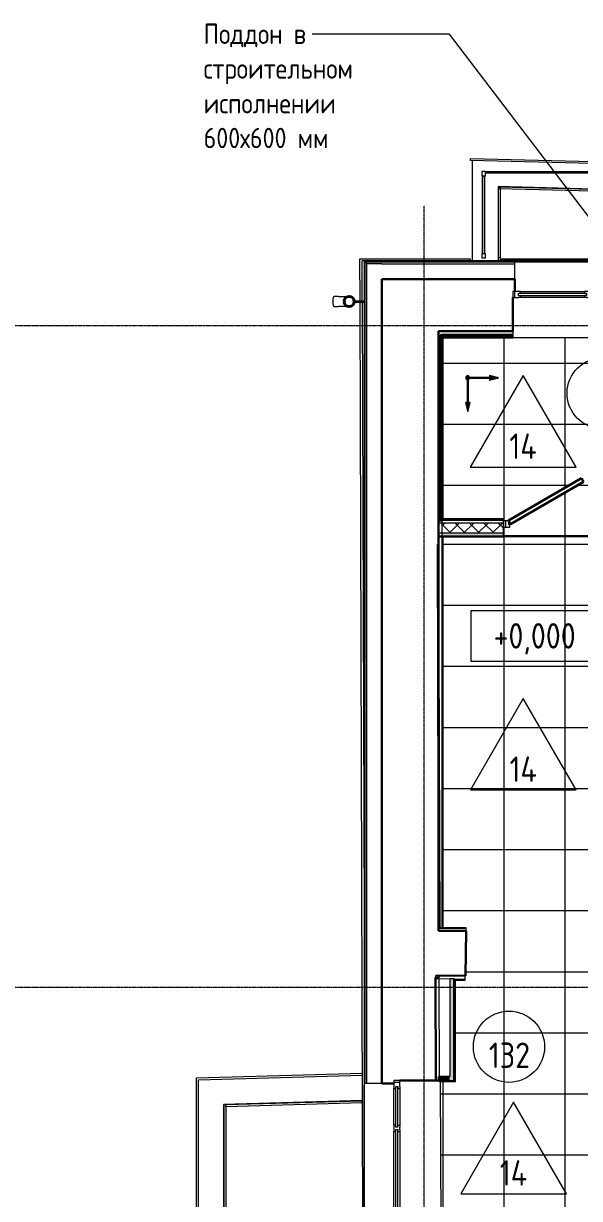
# Model space of a CAD drawing. Header units: millimetres. Extents: x -12447 to 83753, y -46415 to 46712.
# Drawn here: x 41911 to 47377, y 34470 to 46010 of the extents above; entities that cross this region are included whole.
import ezdxf

# ---------------------------------------------------------------- set-up
doc = ezdxf.new("R2010")
doc.units = ezdxf.units.MM
doc.linetypes.add('ADSK_Линия сетки', pattern=[25, 20, -2.5, 0, -2.5])
for name, color, linetype, lineweight in [('_ Окна', 7, 'Continuous', 9), ('Аннотация', 7, 'Continuous', 20), ('Двери', 7, 'Continuous', 9), ('Марки', 7, 'Continuous', 20), ('Марки помещений', 7, 'Continuous', 20), ('Обобщенные модели', 7, 'Continuous', 18), ('Ограждение', 7, 'Continuous', 9), ('Окна', 7, 'Continuous', 9), ('Оси', 7, 'Continuous', 9), ('Отметки', 7, 'Continuous', 9), ('Перекрытие', 7, 'Continuous', 18), ('Перекрытие штриховка', 7, 'Continuous', 18), ('Стены внутренние', 7, 'Continuous', 18), ('Стены наружные', 7, 'Continuous', 18), ('Стены несущие', 7, 'Continuous', 30), ('Стены отделка', 7, 'Continuous', 30), ('Стены штриховка', 7, 'Continuous', 9), ('Узлы', 7, 'Continuous', 18)]:
    doc.layers.add(name, color=color, linetype=linetype, lineweight=lineweight)
doc.layers.add('Линии', color=7, linetype='Continuous', lineweight=9, true_color=0x00a600)
doc.styles.add('GOST Common_1', font='GOST_Common.ttf', dxfattribs={"width": 0.9, "height": 250})
doc.styles.add('GOST Common_2', font='GOST_Common.ttf', dxfattribs={"width": 0.9, "height": 250})
doc.styles.add('GOST Common_4', font='GOST_Common.ttf', dxfattribs={"width": 0.9, "height": 200})

# ---------------------------------------------------------------- blocks, each defined once
blk = doc.blocks.new('AC_Дверь_Однопольная_Деревянная - 900х2100Н композитная Д-22п-6540844-План полов 1-го этажа')
at = {"layer": 'Двери', "lineweight": 30}
for p, q in [((-415, 75), (304, 490)), ((304, 490), (324, 455)), ((324, 455), (-395, 40)), ((-395, 40), (-415, 75))]:
    blk.add_line(p, q, dxfattribs=at)
at = {"layer": 'Двери'}
for p, q in [((-465, 75), (-445, 75)), ((-465, 5), (-465, 75)), ((-445, 5), (-465, 5)), ((-445, 75), (-415, 75)), ((-445, 5), (-445, 75)), ((-445, 75), (-445, 5)), ((-405, 5), (-445, 5)), ((-415, 75), (-415, 35)), ((-415, 35), (-405, 35)), ((-405, 35), (-405, 5)), ((405, 35), (415, 35)), ((405, 5), (405, 35)), ((445, 5), (405, 5)), ((415, 75), (445, 75)), ((415, 35), (415, 75)), ((445, 75), (445, 5)), ((445, 75), (465, 75)), ((445, 5), (445, 75)), ((465, 5), (445, 5)), ((465, 75), (465, 5))]:
    blk.add_line(p, q, dxfattribs=at)
blk = doc.blocks.new('Водосток - Тип 1 _карниз больше 490мм_-5178064-План полов 1-го этажа')
at = {"layer": 'Обобщенные модели'}
for p, q in [((75, 306), (75, 264)), ((175, 264), (175, 306)), ((120, 109), (120, 10)), ((130, 10), (130, 109))]:
    blk.add_line(p, q, dxfattribs=at)
at = {"layer": 'Обобщенные модели', "flags": 128}
for points in [[(75, 173), (75, 174), (75, 177), (75, 180), (75, 183), (75, 186), (75, 190), (75, 193), (75, 197), (75, 201), (75, 205), (75, 210), (75, 214), (75, 219), (75, 224), (75, 229), (75, 234), (75, 239), (75, 245), (75, 250), (75, 256), (75, 261), (75, 264)], [(175, 264), (175, 258), (175, 252), (175, 247), (175, 242), (175, 236), (175, 231), (175, 226), (175, 221), (175, 216), (175, 212), (175, 207), (175, 203), (175, 199), (175, 195), (175, 191), (175, 188), (175, 184), (175, 181), (175, 178), (175, 175), (175, 173)]]:
    blk.add_lwpolyline(points, dxfattribs=at)
at = {"layer": 'Обобщенные модели'}
for radius, start, end in [(52, 90, 270), (50, 167.1429, 168.9964), (50, 191.0036, 192.8571), (50, 139.417, 143.7992), (50, 216.2008, 220.583), (50, 113.3059, 115.7143), (52, 270, 90), (50, 63.1265, 66.6941), (50, 293.3059, 296.8735), (50, 36.2008, 40.583), (50, 319.417, 323.7992), (50, 11.0036, 12.8571), (50, 347.1429, 348.9964), (50, 244.2857, 246.6941)]:
    blk.add_arc((125, 160), radius, start, end, dxfattribs=at)
at = {"layer": 'Обобщенные модели', "lineweight": 40}
for start, end in [(90, 270), (270, 90)]:
    blk.add_arc((125, 160), 50, start, end, dxfattribs=at)
at = {"layer": 'Обобщенные модели'}
for start_param, end_param in [(4.712389, 6.283185), (3.141593, 4.712389)]:
    blk.add_ellipse((125, 306), major_axis=(-50, 0), ratio=0.309017, start_param=start_param, end_param=end_param, dxfattribs=at)
blk = doc.blocks.new('Ограждение 8 - Ограждение 1-1974103-План полов 1-го этажа')
at = {"layer": 'Ограждение'}
for p, q in [((46451, 44555), (46416, 44555)), ((46416, 44555), (46416, 44515)), ((46451, 44515), (46451, 44555)), ((46451, 44555), (48120, 44555)), ((48155, 44555), (48120, 44555)), ((48120, 44555), (48120, 44515)), ((48120, 44539), (48120, 44555)), ((48155, 44515), (48155, 44555)), ((46416, 44515), (46451, 44515)), ((46424, 44455), (46424, 44515)), ((46424, 44439), (46424, 44455)), ((46424, 44355), (46424, 44439)), ((46425, 44509), (46425, 44515)), ((46425, 43749), (46425, 44509)), ((46425, 44509), (46441, 44509)), ((46441, 44515), (46441, 44509)), ((46441, 44509), (46441, 43749)), ((48120, 44539), (46451, 44539)), ((48120, 44515), (48127, 44515)), ((48127, 44515), (48127, 44517)), ((48127, 43749), (48127, 44515)), ((48127, 44515), (48145, 44515)), ((48145, 44517), (48145, 44515)), ((48145, 44515), (48145, 43749)), ((48145, 44515), (48155, 44515)), ((46424, 44339), (46424, 44355)), ((46424, 44255), (46424, 44339)), ((46424, 44239), (46424, 44255)), ((46424, 44155), (46424, 44239)), ((46424, 44139), (46424, 44155)), ((46424, 44055), (46424, 44139)), ((46424, 44039), (46424, 44055)), ((46424, 43955), (46424, 44039)), ((46424, 43939), (46424, 43955)), ((46424, 43855), (46424, 43939)), ((46424, 43839), (46424, 43855)), ((46451, 43749), (46416, 43749)), ((46416, 43749), (46416, 43709)), ((46424, 43749), (46424, 43839)), ((46451, 43709), (46451, 43749)), ((48155, 43749), (48120, 43749)), ((48120, 43749), (48120, 43709)), ((48155, 43709), (48155, 43749)), ((46416, 43709), (46451, 43709)), ((48120, 43709), (48155, 43709))]:
    blk.add_line(p, q, dxfattribs=at)
blk = doc.blocks.new('окна_rehau_двупольное_2_фрамуги - 1490х2400 и 2410 _нов_ ок8-2342569-План полов 1-го этажа')
at = {"layer": '_ Окна', "lineweight": 18}
for p, q in [((-669, 135), (-745, 135)), ((-745, 135), (-745, 75)), ((-687, 93), (-687, 117)), ((-687, 117), (-669, 117)), ((-669, 117), (-669, 135)), ((38, 135), (-38, 135)), ((-38, 135), (-38, 117)), ((-38, 117), (-20, 117)), ((-20, 117), (-20, 93)), ((20, 93), (20, 117)), ((20, 117), (38, 117)), ((38, 117), (38, 135)), ((669, 135), (669, 117)), ((745, 135), (669, 135)), ((669, 117), (687, 117)), ((687, 117), (687, 93)), ((745, 75), (745, 135)), ((-745, 75), (-687, 75)), ((-687, 93), (-669, 93)), ((-669, 75), (-687, 75)), ((-669, 93), (-669, 75)), ((-38, 93), (-38, 75)), ((-20, 93), (-38, 93)), ((-20, 75), (-38, 75)), ((-20, 75), (20, 75)), ((20, 93), (38, 93)), ((38, 75), (20, 75)), ((38, 93), (38, 75)), ((669, 93), (669, 75)), ((687, 93), (669, 93)), ((687, 75), (669, 75)), ((687, 75), (745, 75))]:
    blk.add_line(p, q, dxfattribs=at)
at = {"layer": '_ Окна'}
for p, q in [((-725, 75), (-725, 135)), ((-669, 117), (-38, 117)), ((38, 117), (669, 117)), ((725, 75), (725, 135)), ((-687, 93), (-20, 93)), ((20, 93), (687, 93))]:
    blk.add_line(p, q, dxfattribs=at)
at = {"layer": 'Окна'}
for p, q in [((-669, 135), (-38, 135)), ((38, 135), (669, 135)), ((-38, 75), (-669, 75)), ((669, 75), (38, 75))]:
    blk.add_line(p, q, dxfattribs=at)
blk = doc.blocks.new('окно трехпол с фрамугой - 1750-2320_h___нов_ ок27 ЕIW30-2156325-План полов 1-го этажа')
at = {"layer": '_ Окна', "lineweight": 18}
for p, q in [((-815, 160), (-895, 160)), ((-895, 160), (-895, 100)), ((-835, 120), (-835, 140)), ((-835, 140), (-815, 140)), ((-835, 120), (-815, 120)), ((-815, 140), (-815, 160)), ((-815, 120), (-815, 100)), ((-395, 160), (-455, 160)), ((-455, 160), (-455, 140)), ((-455, 140), (-435, 140)), ((-455, 120), (-455, 100)), ((-435, 120), (-455, 120)), ((-435, 140), (-435, 120)), ((-415, 120), (-415, 140)), ((-415, 140), (-395, 140)), ((-415, 120), (-395, 120)), ((-395, 140), (-395, 160)), ((-395, 120), (-395, 100)), ((455, 160), (395, 160)), ((395, 160), (395, 140)), ((395, 140), (415, 140)), ((395, 120), (395, 100)), ((415, 120), (395, 120)), ((415, 140), (415, 120)), ((435, 120), (435, 140)), ((435, 140), (455, 140)), ((435, 120), (455, 120)), ((455, 140), (455, 160)), ((455, 120), (455, 100)), ((815, 160), (815, 140)), ((895, 160), (815, 160)), ((815, 140), (835, 140)), ((815, 120), (815, 100)), ((835, 120), (815, 120)), ((835, 140), (835, 120)), ((895, 100), (895, 160)), ((-895, 100), (-835, 100)), ((-815, 100), (-835, 100)), ((-435, 100), (-455, 100)), ((-435, 100), (-415, 100)), ((-395, 100), (-415, 100)), ((415, 100), (395, 100)), ((415, 100), (435, 100)), ((455, 100), (435, 100)), ((835, 100), (815, 100)), ((835, 100), (895, 100))]:
    blk.add_line(p, q, dxfattribs=at)
at = {"layer": '_ Окна'}
for p, q in [((-875, 100), (-875, 160)), ((-835, 120), (-435, 120)), ((-815, 140), (-455, 140)), ((-415, 120), (415, 120)), ((-395, 140), (395, 140)), ((435, 120), (835, 120)), ((455, 140), (815, 140)), ((875, 100), (875, 160))]:
    blk.add_line(p, q, dxfattribs=at)
at = {"layer": 'Окна'}
for p, q in [((-815, 160), (-455, 160)), ((-395, 160), (395, 160)), ((455, 160), (815, 160)), ((-455, 100), (-815, 100)), ((395, 100), (-395, 100)), ((815, 100), (455, 100))]:
    blk.add_line(p, q, dxfattribs=at)
blk = doc.blocks.new('ADSK_Марка_Помещение_ОдноЗначение - Номер-159740-План полов 1-го этажа')
at = {"layer": 'Марки помещений'}
blk.add_circle((0, 0), 3.5, dxfattribs=at)
blk = doc.blocks.new('ADSK_Марка_ПерекрытиеПол - Экземпляр_Отделка пола-158379-План полов 1-го этажа')
at = {"layer": 'Марки', "color": 1, "true_color": 0xff0000}
for p, q in [((0, 9), (-5.2, 0)), ((5.2, 0), (0, 9)), ((-5.2, 0), (5.2, 0))]:
    blk.add_line(p, q, dxfattribs=at)
blk = doc.blocks.new('Высотные отметки - Рамка-12095-План полов 1-го этажа')
at = {"layer": 'Аннотация'}
for p, q in [((-6.5, 0), (-6.5, 5)), ((-6.5, 5), (6.5, 5)), ((6.5, 5), (6.5, 0)), ((6.5, 0), (-6.5, 0))]:
    blk.add_line(p, q, dxfattribs=at)

msp = doc.modelspace()

# ---------------------------------------------------------------- hatches: boundary and pattern name
at = {"layer": 'Перекрытие штриховка', "lineweight": 9, "true_color": 0x787878}
h = msp.add_hatch(dxfattribs=at)
h.set_pattern_fill('FP_74', color=8, style=0, pattern_type=2)
h.set_pattern_definition([(0, (46635.9, 33073.96), (0, 600), []), (90, (46635.9, 33073.96), (-600, 4e-14), [])])
h.paths.add_polyline_path([(46687.957, 40978.805), (47557.957, 40978.805), (47557.957, 41058.805), (47497.957, 41058.805), (47497.957, 41088.805), (47507.957, 41088.805), (47507.957, 41128.805), (47557.957, 41128.805), (47557.957, 41144.705), (48256.235, 41144.705), (48256.235, 42586.266), (47891.776, 41955.004), (47857.135, 41975.004), (48256.235, 42666.266), (48256.235, 42923.805), (46026.444, 42923.805), (46026.444, 41144.705), (46627.957, 41144.705), (46627.957, 41128.805), (46677.957, 41128.805), (46677.957, 41088.805), (46687.957, 41088.805), (46687.957, 41058.805), (46627.957, 41058.805), (46627.957, 40978.805), (46677.957, 40978.805)])
h.paths.add_polyline_path([(46697.957, 41094.164), (46677.957, 41128.805), (47396.758, 41543.805), (47416.758, 41509.164), (46736.141, 41116.21)])
h = msp.add_hatch(dxfattribs=at)
h.set_pattern_fill('FP_65', color=8, style=0, pattern_type=2)
h.set_pattern_definition([(0, (49635.9, 37296.7), (0, 600), []), (90, (49635.9, 37296.7), (-600, 4e-14), [])])
h.paths.add_polyline_path([(47455.885, 33467.866), (47455.885, 33471.553), (48438.885, 33471.553), (48438.885, 35363), (48470.885, 35363), (48470.885, 36283), (48030.526, 35520.276), (47995.885, 35540.276), (48470.885, 36363), (48470.885, 36413), (48438.885, 36413), (48438.885, 36587.866), (48435.875, 36587.528), (48435.682, 36576.121), (47474.429, 36592.379), (47483.37, 37106.301), (47490.957, 37106.301), (47490.957, 39521.692), (47492.957, 39521.692), (47492.957, 39523.692), (52770.957, 39523.692), (52770.957, 39659.192), (52782.957, 39659.192), (52782.957, 40689.192), (52770.957, 40689.192), (52770.957, 40966.805), (52542.136, 40966.805), (52542.136, 40978.805), (51512.136, 40978.805), (51512.136, 40966.805), (50987.136, 40966.805), (50987.136, 40978.805), (49957.136, 40978.805), (49957.136, 40966.805), (47557.957, 40966.805), (47557.957, 40978.805), (46627.957, 40978.805), (46627.957, 40966.805), (46021.854, 40966.805), (46021.854, 37131.02), (46261.544, 37126.966), (46252.604, 36613.044), (46153.724, 36614.717), (46153.724, 35618.813), (46151.724, 35618.813), (46151.7, 35616.813), (46007.694, 35616.813), (46013.182, 33850.813), (46163.492, 33850.813), (46163.492, 33848.813), (46165.492, 33848.813), (46165.492, 33471.553), (46405.885, 33471.553), (46405.885, 33467.866), (47353.675, 33467.866)])
h.paths.add_polyline_path([(46003.492, 33838.813), (46007.182, 33839.813), (46007.182, 33844.813), (46001.182, 33844.794), (46001.2, 33838.813)])
h.paths.add_polyline_path([(45995.676, 35622.794), (46001.676, 35622.831), (46001.182, 35628.813), (45995.657, 35628.813), (45995.676, 35622.831)])
h.paths.add_polyline_path([(46141.724, 36620.819), (46147.724, 36620.819), (46147.656, 36626.821), (46141.724, 36626.818), (46141.724, 36625.042)])
h.paths.add_polyline_path([(52782.957, 40972.805), (52782.957, 40978.805), (52776.957, 40978.805), (52776.957, 40972.805)])
at = {"layer": 'Стены внутренние', "lineweight": 9}
h = msp.add_hatch(dxfattribs=at)
h.set_pattern_fill('FP_6', color=256, style=0, pattern_type=2)
h.set_pattern_definition([(0, (0, 0), (406.4, 101.6), [33.528, -271.272, 33.528, -271.272, -1625.6]), (0, (0, 0), (406.4, 101.6), [-609.6, 33.528, -576.072, 33.528, -271.272, -711.2]), (0, (0, 0), (406.4, 101.6), [-1524, 33.528, -169.672, 33.528, -474.472]), (120, (152.4, 50.8), (-291.18818, 301.15272), [33.528, -271.272, 33.528, -271.272, -1625.6]), (120, (152.4, 50.8), (-291.18818, 301.15272), [-609.6, 33.528, -576.072, 33.528, -271.272, -711.2]), (120, (152.4, 50.8), (-291.18818, 301.15272), [-1524, 33.528, -169.672, 33.528, -474.472]), (240, (203.2, 254), (-115.21182, -402.75272), [33.528, -271.272, 33.528, -271.272, -1625.6]), (240, (203.2, 254), (-115.21182, -402.75272), [-609.6, 33.528, -576.072, 33.528, -271.272, -711.2]), (240, (203.2, 254), (-115.21182, -402.75272), [-1524, 33.528, -169.672, 33.528, -474.472])])
h.paths.add_polyline_path([(48210.986, 42943.805), (48264.185, 42943.805), (48263.135, 42958.805), (48209.986, 42958.805), (48209.986, 42943.805)])
h.paths.add_polyline_path([(46021.854, 42943.805), (46719.986, 42943.805), (46719.986, 42958.805), (46021.854, 42958.805)])
at = {"layer": 'Стены внутренние', "lineweight": 9, "true_color": 0x0000ff}
h = msp.add_hatch(dxfattribs=at)
h.set_pattern_fill('FP_1', color=5, style=0, pattern_type=2)
h.set_pattern_definition([(45, (0, 0), (-70.71068, 70.71068), []), (135, (0, 0), (-70.71068, -70.71068), [])])
h.paths.add_polyline_path([(51197.136, 41003.805), (51512.136, 41003.805), (51512.136, 41103.805), (50987.136, 41103.805), (50987.136, 41003.805), (51116.294, 41003.805)])
h.paths.add_polyline_path([(52787.719, 41003.805), (52787.719, 41103.805), (52542.136, 41103.805), (52542.136, 41003.805), (52782.957, 41003.805)])
h.paths.add_polyline_path([(49722.136, 41003.805), (49957.136, 41003.805), (49957.136, 41103.805), (47557.957, 41103.805), (47557.957, 41003.805), (49025.95, 41003.805)])
h.paths.add_polyline_path([(46027.071, 41003.805), (46627.957, 41003.805), (46627.957, 41103.805), (46021.854, 41103.805), (46021.854, 41003.805)])
h.paths.add_polyline_path([(45993.942, 41003.805), (45994.709, 41103.805), (45991.854, 41103.805), (45991.854, 41003.805)])
at = {"layer": 'Стены внутренние'}
h = msp.add_hatch(color=256, dxfattribs=at)
h.paths.add_polyline_path([(49025.95, 40978.805), (49957.136, 40978.805), (49957.136, 41003.805), (47557.957, 41003.805), (47558.438, 40978.805), (48607.882, 40978.805)])
h.paths.add_polyline_path([(46034.567, 40978.805), (46627.957, 40978.805), (46627.957, 41003.805), (46021.854, 41003.805), (46021.854, 40978.805)])
h.paths.add_polyline_path([(52776.957, 40978.805), (52787.719, 40978.805), (52787.719, 41003.805), (52542.136, 41003.805), (52542.136, 40978.805)])
h.paths.add_polyline_path([(51512.136, 40978.805), (51512.136, 41003.805), (50987.136, 41003.805), (50987.136, 40978.805), (51238.036, 40978.805)])
for points in [[(46141.724, 35628.813), (46141.724, 36627.26), (46101.724, 36627.26), (46101.724, 35628.813)], [(45991.854, 35628.813), (46101.724, 35628.813), (46101.724, 35668.813), (45995.507, 35668.813), (45995.654, 35629.813), (45991.724, 35628.813)]]:
    msp.add_hatch(color=256, dxfattribs=at).paths.add_polyline_path(points)
at = {"layer": 'Узлы', "true_color": 0xff0000}
for points in [[(46277.783, 42509.528), (46282.959, 42510.21), (46287.783, 42512.208), (46291.925, 42515.386), (46295.103, 42519.528), (46297.101, 42524.352), (46297.783, 42529.528), (46297.101, 42534.705), (46295.103, 42539.528), (46291.925, 42543.67), (46287.783, 42546.849), (46282.959, 42548.847), (46277.783, 42549.528), (46272.606, 42548.847), (46267.783, 42546.849), (46263.641, 42543.67), (46260.462, 42539.528), (46258.464, 42534.705), (46257.783, 42529.528), (46258.464, 42524.352), (46260.462, 42519.528), (46263.641, 42515.386), (46267.783, 42512.208), (46272.606, 42510.21)], [(46492.434, 42505.903), (46580.604, 42529.528), (46492.434, 42551.512), (46492.434, 42509.528)], [(46279.022, 42199.314), (46301.005, 42287.484), (46255.397, 42287.484)]]:
    msp.add_hatch(color=1, dxfattribs=at).paths.add_polyline_path(points)

# ---------------------------------------------------------------- linework, layer by layer
at = {"layer": 'Аннотация', "lineweight": 9}
for p, q in [((45827.641, 45904.112), (44746.961, 45904.112)), ((46099.68, 45904.112), (45827.641, 45904.112)), ((49617.309, 41291.001), (46099.68, 45904.112))]:
    msp.add_line(p, q, dxfattribs=at)
at = {"layer": 'Линии', "color": 1, "lineweight": 30, "true_color": 0xff0000}
for q in [(46577.783, 42529.528), (46277.783, 42229.528)]:
    msp.add_line((46277.783, 42529.528), q, dxfattribs=at)
at = {"layer": 'Линии', "color": 1, "lineweight": 18, "true_color": 0xff0000}
for p, q in [((46580.604, 42529.528), (46492.434, 42551.512)), ((46492.434, 42551.512), (46492.434, 42505.903)), ((46492.434, 42505.903), (46580.604, 42529.528)), ((46255.397, 42287.484), (46279.022, 42199.314)), ((46301.005, 42287.484), (46255.397, 42287.484)), ((46279.022, 42199.314), (46301.005, 42287.484))]:
    msp.add_line(p, q, dxfattribs=at)
for start, end in [(0, 180), (180, 0)]:
    msp.add_arc((46277.783, 42529.528), 20, start, end, dxfattribs=at)
at = {"layer": 'Оси', "linetype": 'ADSK_Линия сетки'}
for p, q in [((45849.565, -6380.761), (45849.565, 44222.998)), ((-11646.57, 43045), (56004.853, 43045)), ((-11646.57, 36545), (56004.853, 36545))]:
    msp.add_line(p, q, dxfattribs=at)
at = {"layer": 'Отметки', "lineweight": 20}
msp.add_line((46986.1, 39743.885), (46960.613, 39743.885), dxfattribs=at)
at = {"layer": 'Перекрытие'}
for p, q in [((47557.957, 40978.805), (46627.957, 40978.805)), ((47557.957, 40966.805), (46627.957, 40966.805))]:
    msp.add_line(p, q, dxfattribs=at)
at = {"layer": 'Стены внутренние'}
for p, q in [((46325.6, 43668.805), (46325.6, 44663.855)), ((46575.6, 44407.266), (46575.6, 43668.805)), ((48012.872, 44369.869), (46575.6, 44407.266)), ((48209.986, 42923.805), (46719.986, 42923.805)), ((43630.777, 35634.577), (45243.449, 35680.974)), ((43630.777, 29624.293), (43630.777, 35634.577)), ((45965.654, 35629.813), (45965.657, 35628.813)), ((45995.657, 35628.813), (45995.676, 35622.794)), ((45244.224, 35430.893), (43880.777, 35391.666)), ((43880.777, 35391.666), (43880.777, 29624.293))]:
    msp.add_line(p, q, dxfattribs=at)
at = {"layer": 'Стены наружные'}
for p, q in [((46305.6, 44664.376), (46306.12, 44684.369)), ((48262.872, 44613.449), (46305.6, 44664.376)), ((46306.12, 44684.369), (48262.872, 44633.455)), ((46595.6, 44397.002), (46575.6, 44397.002)), ((46585.34, 44387.006), (46585.86, 44406.999)), ((48012.872, 44349.862), (46585.34, 44387.006)), ((46585.86, 44406.999), (48012.872, 44369.869)), ((46595.6, 44397.002), (46595.6, 43708.805)), ((45218.619, 43698.805), (46305.6, 43698.805)), ((45219.905, 43283.482), (45218.619, 43698.805)), ((45239.904, 43283.689), (45238.681, 43678.805)), ((46305.6, 43678.805), (45238.681, 43678.805)), ((46305.6, 43678.805), (46305.6, 43698.805)), ((49593.559, 43678.805), (46305.6, 43678.805)), ((46595.6, 43708.805), (46575.6, 43708.805)), ((46595.6, 43698.805), (47992.872, 43698.805)), ((46595.6, 43698.805), (46595.6, 43678.805)), ((46604.976, 43683.9), (47984.976, 43683.9)), ((46604.976, 43683.9), (46604.976, 43678.9)), ((47984.976, 43678.9), (46604.976, 43678.9)), ((46739.986, 43669.805), (48189.986, 43669.805)), ((46739.986, 43669.805), (46739.986, 43668.805)), ((46739.986, 43668.805), (48189.986, 43668.805)), ((45261.854, 29737.943), (45219.934, 43274.237)), ((45239.934, 43274.03), (45261.854, 36196.06)), ((45261.854, 36196.06), (45261.854, 36196.06)), ((43610.202, 35653.993), (45243.387, 35700.981)), ((43610.777, 35634.001), (43610.202, 35653.993)), ((43610.777, 29624.293), (43610.777, 35634.001)), ((45260.854, 33878.813), (45260.854, 35583.813)), ((45260.854, 35583.813), (45261.854, 35583.813)), ((45261.854, 33863.813), (45261.854, 35598.813)), ((45995.676, 35622.794), (46001.676, 35622.813)), ((46007.694, 35616.893), (46013.163, 33850.813)), ((43900.777, 35391.666), (45240.223, 35430.203)), ((45240.798, 35410.211), (45240.223, 35430.203)), ((43880.777, 29604.293), (43880.777, 35391.666)), ((43900.777, 35391.666), (43880.777, 35391.666)), ((43900.777, 35391.666), (43900.777, 30433.338)), ((43901.352, 35371.674), (43900.777, 35391.666)), ((45240.798, 35410.211), (43901.352, 35371.674))]:
    msp.add_line(p, q, dxfattribs=at)
at = {"layer": 'Стены несущие'}
for p, q in [((46739.986, 43498.805), (45431.854, 43498.805)), ((45431.854, 35598.813), (45431.854, 43498.805)), ((46739.986, 43378.805), (46739.986, 43498.805)), ((46719.986, 42988.805), (46719.986, 43318.805)), ((45991.854, 42988.805), (46719.986, 42988.805)), ((45991.854, 37099.523), (45991.854, 42988.805)), ((46261.627, 37094.961), (45991.854, 37099.523)), ((46261.627, 37094.961), (46254.186, 36655.023)), ((45962.527, 36639.541), (45991.854, 36639.632)), ((45962.527, 36639.541), (45965.654, 35629.813)), ((45991.854, 36639.632), (45991.854, 36659.46)), ((45991.854, 36659.46), (46254.186, 36655.023)), ((45431.854, 35598.813), (45551.854, 35598.813)), ((45611.854, 35628.813), (45991.854, 35628.813)), ((45965.654, 35629.813), (45965.654, 35629.813)), ((45991.854, 35629.813), (45965.654, 35629.813)), ((45991.854, 35629.813), (45991.854, 35628.813))]:
    msp.add_line(p, q, dxfattribs=at)
at = {"layer": 'Стены отделка', "lineweight": 9}
for p, q in [((45260.854, 43668.805), (46739.986, 43668.805)), ((45260.854, 43668.805), (45260.854, 35583.813)), ((45261.854, 43668.805), (45261.854, 35598.813)), ((45271.854, 43669.805), (46739.986, 43669.805)), ((45271.854, 43668.805), (45271.854, 43669.805)), ((45431.854, 43648.805), (45281.854, 43648.805)), ((46739.986, 43498.805), (46739.986, 43668.805)), ((46026.444, 42941.251), (45991.854, 42941.251)), ((46008.944, 42958.805), (46008.944, 42923.805)), ((46021.854, 42958.805), (46021.854, 37119.019)), ((46026.444, 42941.251), (46026.444, 41121.251)), ((46719.986, 42988.805), (46719.986, 42923.805)), ((46008.944, 42923.805), (46719.986, 42923.805)), ((46014.78, 41128.805), (45991.854, 41128.805)), ((46026.444, 41121.251), (45991.854, 41121.251)), ((46627.957, 41144.705), (46014.78, 41144.705)), ((46014.78, 41128.805), (46014.78, 41144.705)), ((46627.957, 41128.805), (46627.957, 41144.705)), ((45985.355, 40978.805), (45991.854, 40978.805)), ((45985.355, 40978.805), (45985.355, 40966.805)), ((45985.355, 40966.805), (46627.957, 40966.805)), ((46627.957, 40966.805), (46627.957, 41058.805)), ((45979.355, 40892.787), (45991.355, 40892.824)), ((45990.996, 37133.833), (45979.355, 40892.787)), ((45991.355, 40892.824), (45991.854, 40731.704)), ((45990.996, 37133.833), (45991.854, 37133.836)), ((45991.441, 37119.533), (45991.644, 37131.531)), ((45991.441, 37119.533), (45991.854, 37119.526)), ((46261.544, 37126.966), (45991.644, 37131.531)), ((45991.854, 37099.523), (46261.003, 37094.971)), ((46261.003, 37094.971), (46261.544, 37126.966)), ((45962.556, 36629.952), (45963.064, 36659.947)), ((45962.556, 36629.952), (46147.826, 36626.818)), ((45991.854, 36659.46), (45963.064, 36659.947)), ((45991.854, 36639.632), (45992.527, 36639.634)), ((45992.527, 36639.634), (45995.654, 35629.813)), ((46101.724, 36627.26), (46101.724, 35668.813)), ((46141.724, 36627.26), (46101.724, 36627.26)), ((46141.724, 35628.813), (46141.724, 36627.26)), ((46153.724, 36620.819), (46141.724, 36620.819)), ((46147.826, 36626.818), (46147.623, 36614.82)), ((46147.623, 36614.82), (46252.604, 36613.044)), ((46153.724, 36620.819), (46153.724, 35618.813)), ((46252.604, 36613.044), (46253.314, 36655.038)), ((46101.724, 35668.813), (45991.724, 35668.813)), ((45991.724, 35628.813), (45991.724, 35668.813)), ((45281.854, 35598.813), (45261.854, 35598.813)), ((45431.854, 35598.813), (45281.854, 35598.813)), ((45965.657, 35628.813), (45965.657, 35628.813)), ((45991.854, 35628.813), (46141.724, 35628.813)), ((45995.657, 35628.813), (45995.654, 35629.813)), ((46001.676, 35616.813), (46001.676, 35628.813)), ((46151.724, 35616.813), (46001.676, 35616.813))]:
    msp.add_line(p, q, dxfattribs=at)
at = {"layer": 'Стены штриховка'}
for p, q in [((45281.854, 35598.813), (45281.854, 43668.805)), ((45281.854, 43648.805), (45281.854, 35598.813)), ((45431.854, 43648.805), (46739.986, 43648.805)), ((46006.444, 41121.251), (46006.444, 42941.251)), ((46008.944, 42943.805), (46719.986, 42943.805)), ((46008.944, 42934.805), (46719.986, 42934.805)), ((46015.444, 41121.251), (46015.444, 42941.251)), ((46021.854, 42958.805), (46719.986, 42958.805)), ((46627.957, 41103.805), (45991.854, 41103.805)), ((46627.957, 41137.805), (46014.78, 41137.805)), ((46627.957, 41128.805), (46014.78, 41128.805)), ((45985.355, 40968.805), (46627.957, 40968.805)), ((46627.957, 41003.805), (45991.854, 41003.805)), ((45991.854, 40978.805), (46627.957, 40978.805)), ((46000.996, 37133.864), (45989.355, 40892.818)), ((45991.854, 40731.704), (46002.996, 37133.87)), ((46261.511, 37124.967), (45991.61, 37129.532)), ((46002.996, 37133.87), (45991.854, 37133.836)), ((46261.341, 37114.968), (45991.854, 37119.526)), ((46147.656, 36616.819), (46252.638, 36615.044)), ((46147.826, 36626.818), (46252.807, 36625.042)), ((46151.724, 36620.819), (46151.724, 35616.813)), ((46153.724, 35618.813), (46001.676, 35618.813)), ((46151.724, 35616.813), (46153.724, 35616.813)), ((46153.724, 35616.813), (46153.724, 35618.813))]:
    msp.add_line(p, q, dxfattribs=at)

# ---------------------------------------------------------------- block references
at = {"layer": 'Двери', "color": 8, "true_color": 0x7f7f7f}
msp.add_blockref('AC_Дверь_Однопольная_Деревянная - 900х2100Н композитная Д-22п-6540844-План полов 1-го этажа', (47092.957, 41053.805), dxfattribs=at)
at = {"layer": 'Марки', "color": 1, "true_color": 0xff0000, "xscale": 99.99999999999993, "yscale": 99.99999999999993, "zscale": 99.99999999999993}
for p in [(46822.294, 41653.632), (46823.919, 38481.724), (46728.607, 34516.369)]:
    msp.add_blockref('ADSK_Марка_ПерекрытиеПол - Экземпляр_Отделка пола-158379-План полов 1-го этажа', p, dxfattribs=at)
at = {"layer": 'Марки помещений', "xscale": 99.99999999999993, "yscale": 99.99999999999993, "zscale": 99.99999999999993}
for p in [(47604.22, 42377.689), (46683.207, 35960.191)]:
    msp.add_blockref('ADSK_Марка_Помещение_ОдноЗначение - Номер-159740-План полов 1-го этажа', p, dxfattribs=at)
at = {"layer": 'Обобщенные модели', "rotation": 90.00000000000031}
msp.add_blockref('Водосток - Тип 1 _карниз больше 490мм_-5178064-План полов 1-го этажа', (45271.854, 43153.859), dxfattribs=at)
at = {"layer": 'Ограждение'}
msp.add_blockref('Ограждение 8 - Ограждение 1-1974103-План полов 1-го этажа', (0, 0), dxfattribs=at)
at = {"layer": 'Окна'}
msp.add_blockref('окна_rehau_двупольное_2_фрамуги - 1490х2400 и 2410 _нов_ ок8-2342569-План полов 1-го этажа', (47464.986, 43243.805), dxfattribs=at)
at = {"layer": 'Окна', "rotation": 90.00000000000067}
msp.add_blockref('окно трехпол с фрамугой - 1750-2320_h___нов_ ок27 ЕIW30-2156325-План полов 1-го этажа', (45711.854, 34733.813), dxfattribs=at)
at = {"layer": 'Отметки', "lineweight": 20, "xscale": 99.99999999999993, "yscale": 99.99999999999993, "zscale": 99.99999999999993}
msp.add_blockref('Высотные отметки - Рамка-12095-План полов 1-го этажа', (46960.613, 39743.885), dxfattribs=at)

# ---------------------------------------------------------------- texts
at = {"layer": 'Аннотация', "lineweight": 9, "insert": (43681.352, 46008.236), "char_height": 200, "width": 2149.2, "attachment_point": 1, "line_spacing_factor": 1.022766, "style": 'GOST Common_4'}
msp.add_mtext('\\pxt1.8,3.6,5.4,7.2,9,10.8,12.6,14.4,16.2,18,19.8,21.6,23.4,25.2,27,28.8,30.6,32.4,34.2,36,37.8,39.6,41.4,43.2,45,46.8,48.6,50.4,52.2,54,55.8,57.6;{Поддон в строительном исполнении 600х600 мм}', dxfattribs=at)
at = {"layer": 'Марки', "color": 1, "lineweight": 9, "true_color": 0xff0000, "char_height": 250, "width": 297.9, "attachment_point": 5, "line_spacing_factor": 1.022766, "style": 'GOST Common_1'}
for insert in [(46821.263, 41858.058), (46822.887, 38686.149), (46727.575, 34720.794)]:
    msp.add_mtext('\\pxqc,t1.44,2.88,4.32,5.76,7.2,8.64,10.08,11.52,12.96,14.4,15.84,17.28,18.72,20.16,21.6,23.04,24.48,25.92,27.36,28.8,30.24,31.68,33.12,34.56,36,37.44,38.88,40.32,41.76,43.2,44.64,46.08;{14}', dxfattribs=dict(at, insert=insert))
at = {"layer": 'Марки помещений', "lineweight": 9, "insert": (46688.15, 35876.61), "char_height": 250, "width": 441, "attachment_point": 5, "line_spacing_factor": 1.022766, "style": 'GOST Common_1'}
msp.add_mtext('\\pxqc,t1.8,3.6,5.4,7.2,9,10.8,12.6,14.4,16.2,18,19.8,21.6,23.4,25.2,27,28.8,30.6,32.4,34.2,36,37.8,39.6,41.4,43.2,45,46.8,48.6,50.4,52.2,54,55.8,57.6;{132}', dxfattribs=at)
at = {"layer": 'Отметки', "lineweight": 20, "insert": (46531.937, 40120.592), "char_height": 250, "width": 1028.82257, "attachment_point": 1, "line_spacing_factor": 1.022761, "style": 'GOST Common_2'}
msp.add_mtext('+0,000', dxfattribs=at)

doc.saveas('drawing.dxf')
